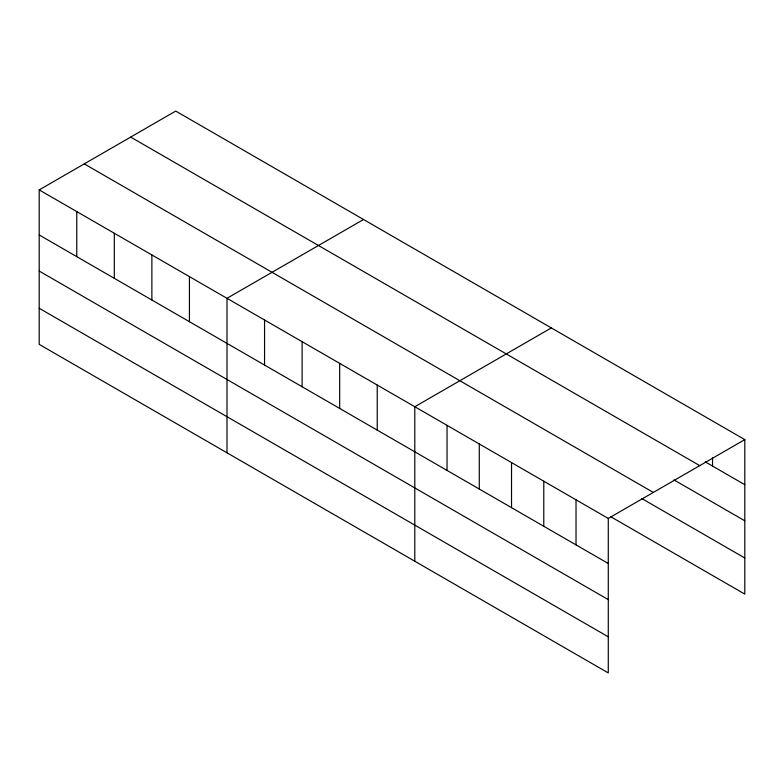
<?xml version="1.0" encoding="UTF-8"?>
<svg xmlns="http://www.w3.org/2000/svg" width="784" height="784" viewBox="0 0 784 784"><rect width="100%" height="100%" fill="white"/><g stroke="black" fill="none" stroke-linecap="round" stroke-linejoin="round"><path stroke-width="1.18" d="M608.276 599.623L608.276 518.44L39.2 189.895L39.2 344.382L608.276 672.927L608.276 599.623L39.2 271.068M610.609 516.636L744.8 594.105L744.8 439.618L175.724 111.073L39.2 189.895M363.521 219.491L226.997 298.312L226.997 452.799M551.319 327.918L414.795 406.739L414.795 561.226M608.276 518.44L744.8 439.618M705.267 461.874L744.8 484.688M130.673 137.082L699.749 465.637M674.064 479.965L744.8 520.801M84.251 163.876L653.327 492.43M641.812 498.546L744.8 558.002M39.2 234.965L608.276 563.51M39.2 308.269L608.276 636.824M712.548 457.552L712.548 466.078M576.024 499.829L576.024 544.9M543.782 481.209L543.782 526.28M511.531 462.589L511.531 507.66M479.289 443.969L479.289 489.04M447.037 425.349L447.037 470.42M377.231 385.052L377.231 430.122M339.668 363.364L339.668 408.435M302.114 341.687L302.114 386.747M264.551 319.999L264.551 365.07M189.434 276.625L189.434 321.695M151.88 254.947L151.88 300.017M114.317 233.26L114.317 278.33M76.763 211.572L76.763 256.642"/></g></svg>
